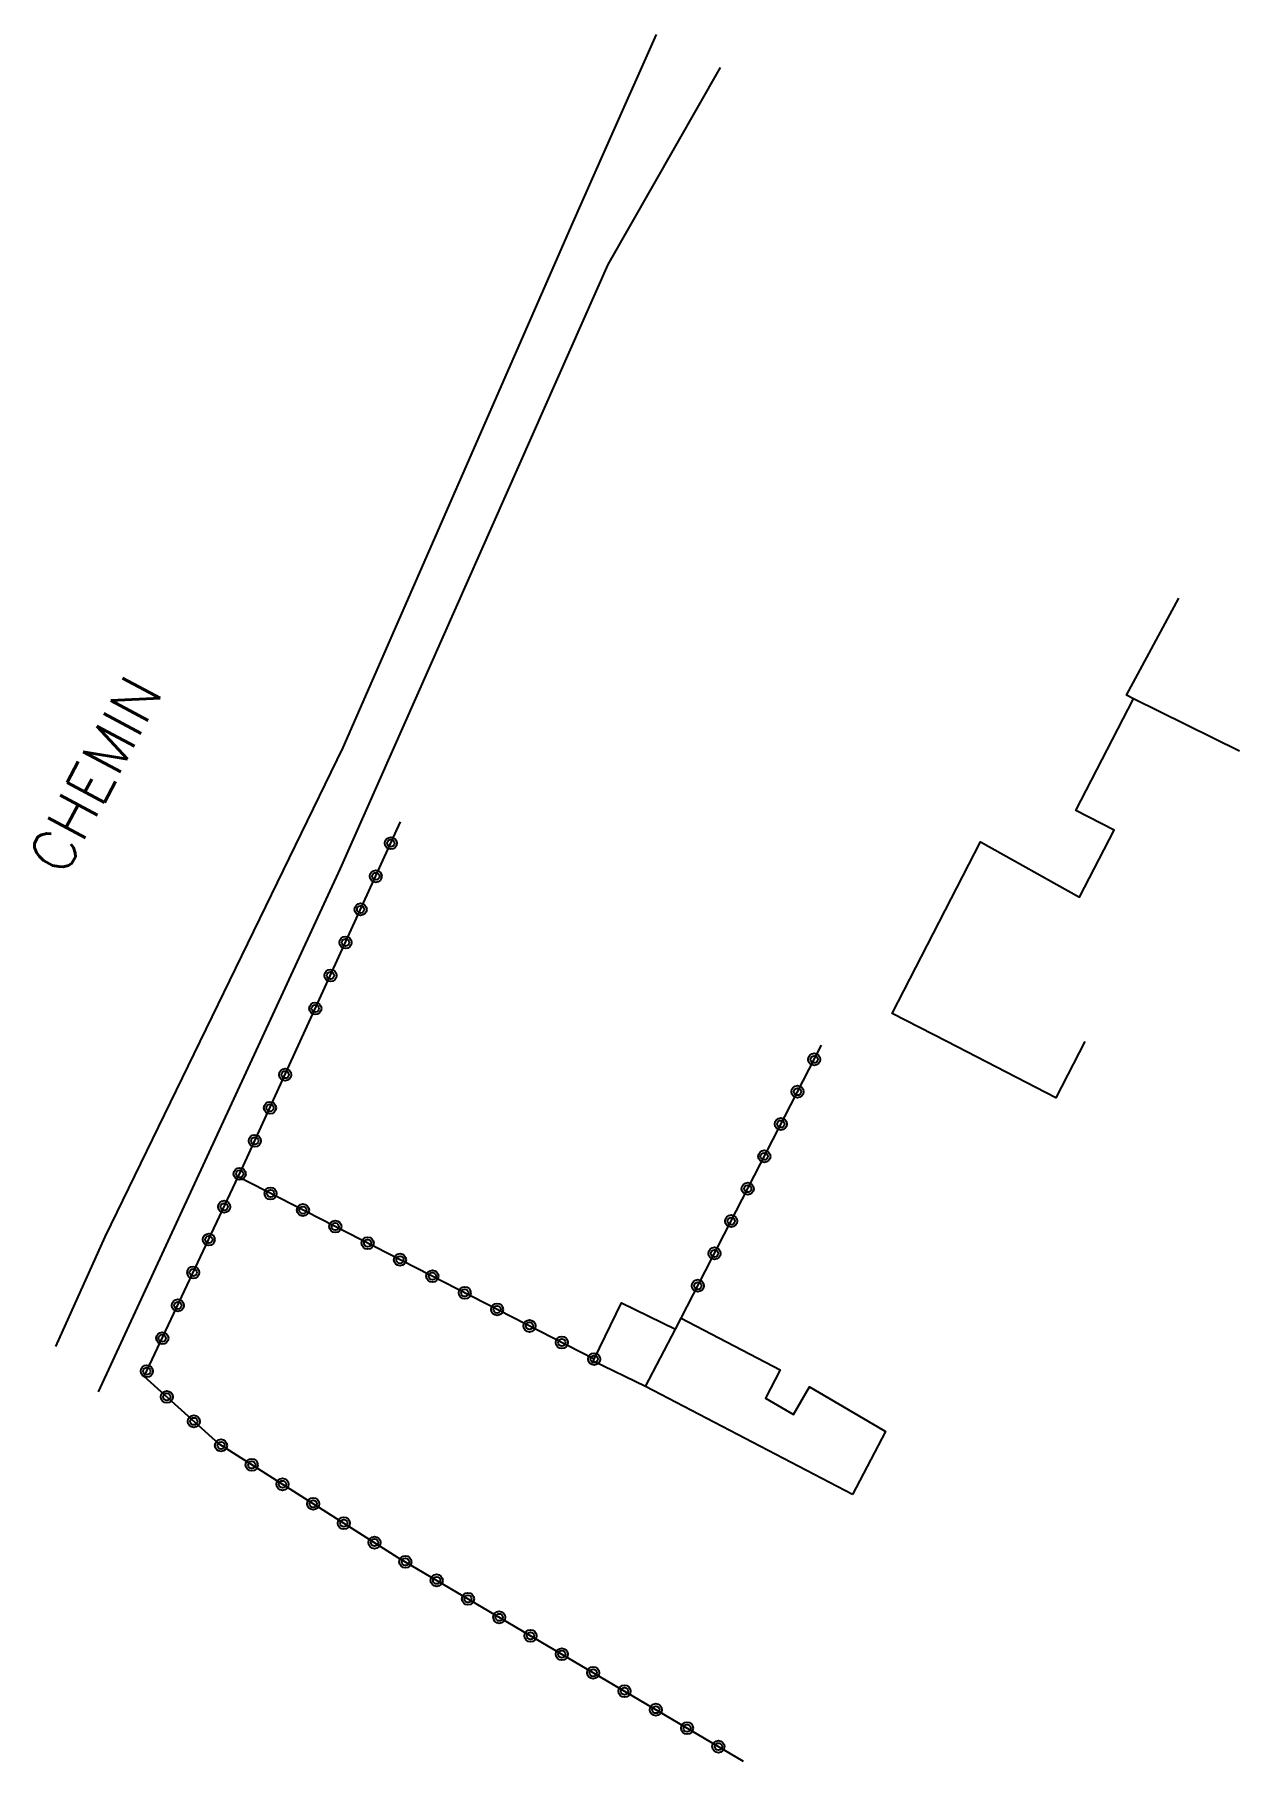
# Model space of a CAD drawing. Header units: millimetres. Extents: x 134000 to 134761, y 131146 to 132000.
# Drawn here: x 134096.9 to 134146.6, y 131146.3 to 131217.6 of the extents above; entities that cross this region are included whole.
import ezdxf
from ezdxf.enums import TextEntityAlignment as Align

# ---------------------------------------------------------------- set-up
doc = ezdxf.new("R2010")
doc.units = ezdxf.units.MM
doc.layers.get('0').update_dxf_attribs({"linetype": 'CONTINUOUS'})
for name, color, linetype in [('W0071', 7, 'CONTINUOUS'), ('W0101', 7, 'CONTINUOUS'), ('W0104', 1, 'CONTINUOUS'), ('W0323', 7, 'CONTINUOUS'), ('W0989', 7, 'CONTINUOUS')]:
    doc.layers.add(name, color=color, linetype=linetype)
doc.styles.get("Standard").update_dxf_attribs({"font": 'romans.shx', "width": 0.85})

# ---------------------------------------------------------------- blocks, each defined once
blk = doc.blocks.new('t323o')
at = {"color": 0, "linetype": 'Continuous'}
for radius in [0.25, 0.15]:
    blk.add_circle((0, 0), radius, dxfattribs=at)

msp = doc.modelspace()

# ---------------------------------------------------------------- linework, layer by layer
at = {"layer": 'W0071'}
for points in [[(134122.572, 131217.559), (134120.469, 131212.833), (134119.074, 131209.697), (134119.028, 131209.592), (134109.64, 131188.134), (134103.741, 131176)], [(134106.237, 131176), (134109.54, 131183.138), (134120.582, 131208.072), (134125.223, 131216.197)], [(134103.741, 131176), (134099.822, 131167.938), (134097.78, 131163.422)], [(134099.549, 131161.544), (134106.237, 131176)]]:
    msp.add_lwpolyline(points, dxfattribs=at)
at = {"layer": 'W0101'}
msp.add_lwpolyline([(134146.642, 131187.988), (134142.272, 131190.151), (134141.986, 131190.293), (134144.141, 131194.297)], dxfattribs=at)
at = {"layer": 'W0104'}
for points in [[(134134.568, 131176), (134132.31, 131177.163), (134135.956, 131184.242), (134140.045, 131181.964), (134141.467, 131184.724), (134139.894, 131185.534), (134142.272, 131190.151)], [(134140.262, 131176), (134139.068, 131173.682), (134134.568, 131176)], [(134122.132, 131161.771), (134119.975, 131162.817), (134120.014, 131162.898), (134121.138, 131165.215), (134123.367, 131164.134)]]:
    msp.add_lwpolyline(points, dxfattribs=at)
msp.add_lwpolyline([(134130.67, 131157.308), (134122.132, 131161.771), (134123.367, 131164.134), (134123.607, 131164.593), (134127.691, 131162.458), (134127.081, 131161.292), (134128.236, 131160.613), (134128.903, 131161.748), (134131.924, 131159.974), (134132.03, 131159.911)], close=True, dxfattribs=at)
at = {"layer": 'W0323'}
for points in [[(134107.879, 131176), (134112.021, 131185.066)], [(134126.171, 131146.295), (134111.928, 131154.703), (134104.517, 131159.397), (134101.445, 131162.182), (134105.322, 131170.417), (134105.545, 131170.891), (134107.879, 131176)], [(134123.607, 131164.593), (134129.391, 131175.859)], [(134120.014, 131162.898), (134105.322, 131170.417)]]:
    msp.add_lwpolyline(points, dxfattribs=at)

# ---------------------------------------------------------------- block references
for p, rotation in [((134111.619, 131184.186), 65.44377301859025), ((134110.996, 131182.822), 65.44377301859025), ((134110.373, 131181.457), 65.44377301859025), ((134109.749, 131180.093), 65.44377301859025), ((134109.126, 131178.729), 65.44377301859025), ((134108.502, 131177.364), 65.44377301859025), ((134129.088, 131175.268), 62.82471907571745), ((134107.256, 131174.636), 65.44714208795254), ((134128.402, 131173.934), 62.82471907571745), ((134106.632, 131173.271), 65.44714208795254), ((134127.717, 131172.6), 62.82471907571745), ((134106.009, 131171.907), 65.44714208795254), ((134127.032, 131171.265), 62.82471907571745), ((134105.382, 131170.544), 64.80469791115536), ((134106.657, 131169.734), 152.8977632598246), ((134126.347, 131169.931), 62.82471907571745), ((134104.743, 131169.187), 64.78916015161695), ((134107.993, 131169.05), 152.8977632598246), ((134125.662, 131168.596), 62.82471907571745), ((134104.104, 131167.83), 64.78916015161695), ((134109.328, 131168.367), 152.8977632598246), ((134110.663, 131167.684), 152.8977632598246), ((134124.977, 131167.262), 62.82471907571745), ((134103.465, 131166.473), 64.78916015161695), ((134111.998, 131167), 152.8977632598246), ((134113.334, 131166.317), 152.8977632598246), ((134124.292, 131165.927), 62.82471907571745), ((134102.826, 131165.116), 64.78916015161695), ((134114.669, 131165.633), 152.8977632598246), ((134116.004, 131164.95), 152.8977632598246), ((134117.34, 131164.267), 152.8977632598246), ((134102.187, 131163.759), 64.78916015161695), ((134118.675, 131163.583), 152.8977632598246), ((134120.01, 131162.9), 152.8977632598246), ((134101.548, 131162.402), 64.78916015161695), ((134102.376, 131161.338), 137.8053178100605), ((134103.488, 131160.33), 137.8053178100605), ((134104.611, 131159.338), 147.6505333186638), ((134105.878, 131158.535), 147.6505333186638), ((134107.145, 131157.732), 147.6505333186638), ((134108.412, 131156.93), 147.6505333186638), ((134109.679, 131156.127), 147.6505333186638), ((134110.947, 131155.325), 147.6505333186638), ((134112.219, 131154.531), 149.4454168166505), ((134113.511, 131153.768), 149.4454168166505), ((134114.803, 131153.006), 149.4454168166505), ((134116.094, 131152.243), 149.4454168166505), ((134117.386, 131151.481), 149.4454168166505), ((134118.678, 131150.718), 149.4454168166505), ((134119.97, 131149.956), 149.4454168166505), ((134121.261, 131149.193), 149.4454168166505), ((134122.553, 131148.431), 149.4454168166505), ((134123.845, 131147.668), 149.4454168166505), ((134125.137, 131146.906), 149.4454168166505)]:
    msp.add_blockref('t323o', p, dxfattribs=dict(at, rotation=rotation))

# ---------------------------------------------------------------- texts
at = {"layer": 'W0989'}
msp.add_text('CHEMIN', height=1.75, rotation=61.92144, dxfattribs=at).set_placement((134099.417, 131187.012), align=Align.MIDDLE_CENTER)

doc.saveas('drawing.dxf')
